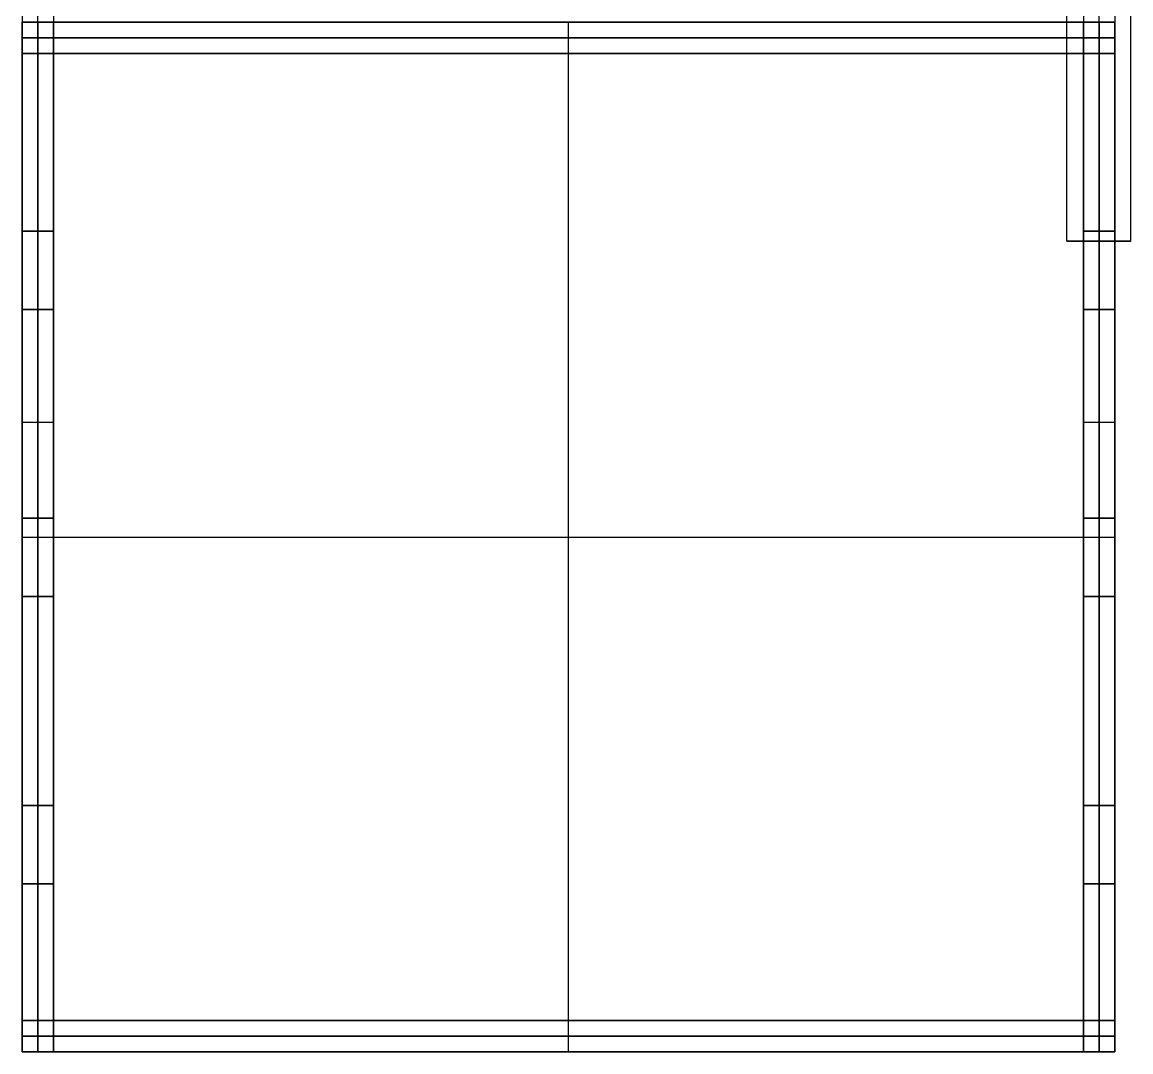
# Model space of a CAD drawing. Header units: millimetres. Extents: x 54 to 2208, y -253 to 13074.
# Drawn here: x 100.4 to 312.7, y -253.2 to -56 of the extents above; entities that cross this region are included whole.
import ezdxf

# ---------------------------------------------------------------- set-up
doc = ezdxf.new("R2010")
doc.units = ezdxf.units.MM
doc.header["$MEASUREMENT"] = 0
doc.layers.add('Default', color=178, linetype='Continuous', true_color=0x000000)

msp = doc.modelspace()

# ---------------------------------------------------------------- linework, layer by layer
at = {"layer": 'Default'}
for p, q in [((100.42, -11.97, 490.55), (100.42, -253.19, 490.55)), ((100.42, -11.97, 490.55), (100.42, -253.19, 490.55)), ((100.42, -11.97, 197.19), (100.42, -253.19, 197.19)), ((100.42, -11.97, 197.19), (100.42, -253.19, 197.19)), ((103.42, -253.19, 490.55), (103.42, -11.97, 490.55)), ((103.42, -253.19, 197.19), (103.42, -11.97, 197.19)), ((106.42, -11.97, 490.55), (106.42, -253.19, 490.55)), ((106.42, -11.97, 197.19), (106.42, -253.19, 197.19)), ((303.62, -11.97, 490.55), (303.62, -253.19, 490.55)), ((303.62, -11.97, 490.55), (303.62, -253.19, 490.55)), ((303.62, -11.97, 197.19), (303.62, -253.19, 197.19)), ((303.62, -11.97, 197.19), (303.62, -253.19, 197.19)), ((306.62, -253.19, 490.55), (306.62, -11.97, 490.55)), ((306.62, -253.19, 197.19), (306.62, -11.97, 197.19)), ((309.62, -11.97, 490.55), (309.62, -253.19, 490.55)), ((309.62, -11.97, 197.19), (309.62, -253.19, 197.19)), ((300.42, -97.96, 217.31), (300.42, -13.64, 217.31)), ((300.42, -97.96, 146.76), (300.42, -13.64, 146.76)), ((312.67, -97.96, 217.31), (312.67, -13.64, 217.31)), ((312.67, -97.96, 146.76), (312.67, -13.64, 146.76)), ((106.42, -56, 340.55), (100.42, -56, 340.55)), ((100.42, -56, 340.55), (100.42, -62, 340.55)), ((100.42, -56, 340.55), (100.42, -56, 325.55)), ((100.42, -56, 325.55), (100.42, -62, 325.55)), ((100.42, -56, 325.55), (106.42, -56, 325.55)), ((106.42, -56, 450.55), (100.42, -56, 450.55)), ((100.42, -56, 450.55), (100.42, -62, 450.55)), ((100.42, -56, 450.55), (100.42, -56, 435.55)), ((100.42, -56, 435.55), (100.42, -62, 435.55)), ((100.42, -56, 435.55), (106.42, -56, 435.55)), ((106.42, -56, 395.55), (100.42, -56, 395.55)), ((100.42, -56, 395.55), (100.42, -62, 395.55)), ((100.42, -56, 395.55), (100.42, -56, 380.55)), ((100.42, -56, 380.55), (100.42, -62, 380.55)), ((100.42, -56, 380.55), (106.42, -56, 380.55)), ((100.42, -62, 333.05), (100.42, -56, 333.05)), ((100.42, -62, 443.05), (100.42, -56, 443.05)), ((100.42, -62, 388.05), (100.42, -56, 388.05)), ((100.42, -56, 391.96), (309.62, -56, 391.96)), ((100.42, -253.19, 293.36), (100.42, -56, 293.36)), ((106.42, -56, 293.36), (100.42, -56, 293.36)), ((100.42, -253.19, 391.96), (100.42, -56, 391.96)), ((100.42, -56, 438.28), (106.42, -56, 438.28)), ((100.42, -253.19, 293.36), (100.42, -56, 293.36)), ((100.42, -253.19, 391.96), (100.42, -56, 391.96)), ((100.42, -253.19), (100.42, -56)), ((100.42, -253.19, 98.6), (100.42, -56, 98.6)), ((100.42, -253.19), (100.42, -56)), ((100.42, -253.19, 98.6), (100.42, -56, 98.6)), ((103.42, -62, 340.55), (103.42, -56, 340.55)), ((103.42, -62, 325.55), (103.42, -56, 325.55)), ((103.42, -62, 450.55), (103.42, -56, 450.55)), ((103.42, -62, 435.55), (103.42, -56, 435.55)), ((103.42, -62, 395.55), (103.42, -56, 395.55)), ((103.42, -62, 380.55), (103.42, -56, 380.55)), ((103.42, -56, 293.36), (103.42, -253.19, 293.36)), ((103.42, -56), (103.42, -253.19)), ((106.42, -56, 299.36), (106.42, -96, 299.36)), ((303.62, -56, 299.36), (106.42, -56, 299.36)), ((303.62, -56, 293.36), (106.42, -56, 293.36)), ((106.42, -56, 293.36), (106.42, -56, 299.36)), ((106.42, -56, 293.36), (106.42, -96, 293.36)), ((106.42, -56, 296.36), (303.62, -56, 296.36)), ((106.42, -96, 296.36), (106.42, -56, 296.36)), ((106.42, -62, 380.55), (106.42, -56, 380.55)), ((106.42, -56, 380.55), (106.42, -56, 340.55)), ((106.42, -56, 340.55), (106.42, -62, 340.55)), ((106.42, -56, 325.55), (106.42, -62, 325.55)), ((106.42, -56, 325.55), (106.42, -56, 293.36)), ((106.42, -56, 293.36), (106.42, -62, 293.36)), ((106.42, -56, 293.36), (303.62, -56, 293.36)), ((303.62, -56, 490.55), (106.42, -56, 490.55)), ((106.42, -56, 490.55), (106.42, -62, 490.55)), ((106.42, -56, 490.55), (106.42, -56, 450.55)), ((106.42, -56, 450.55), (106.42, -62, 450.55)), ((106.42, -56, 435.55), (106.42, -62, 435.55)), ((106.42, -56, 435.55), (106.42, -56, 395.55)), ((106.42, -56, 395.55), (106.42, -62, 395.55)), ((106.42, -62, 360.55), (106.42, -56, 360.55)), ((106.42, -62, 309.46), (106.42, -56, 309.46)), ((106.42, -62, 470.55), (106.42, -56, 470.55)), ((106.42, -62, 415.55), (106.42, -56, 415.55)), ((106.42, -253.19, 293.36), (106.42, -56, 293.36)), ((106.42, -253.19, 391.96), (106.42, -56, 391.96)), ((106.42, -253.19), (106.42, -56)), ((106.42, -253.19, 98.6), (106.42, -56, 98.6)), ((106.42, -56, 6), (106.42, -96, 6)), ((106.42, -56), (106.42, -96)), ((106.42, -96, 3), (106.42, -56, 3)), ((205.02, -253.19, 299.36), (205.02, -56, 299.36)), ((205.02, -56, 299.36), (205.02, -56, 293.36)), ((205.02, -253.19, 293.36), (205.02, -56, 293.36)), ((205.02, -62, 293.36), (205.02, -56, 293.36)), ((205.02, -62, 490.55), (205.02, -56, 490.55)), ((205.02, -56, 293.36), (205.02, -56, 490.55)), ((205.02, -253.19, 6), (205.02, -56, 6)), ((205.02, -253.19), (205.02, -56)), ((303.62, -96, 299.36), (303.62, -56, 299.36)), ((303.62, -96, 293.36), (303.62, -56, 293.36)), ((303.62, -56, 293.36), (303.62, -56, 299.36)), ((303.62, -56, 296.36), (303.62, -96, 296.36)), ((303.62, -56, 293.36), (303.62, -62, 293.36)), ((303.62, -56, 293.36), (303.62, -56, 325.55)), ((303.62, -56, 325.55), (303.62, -62, 325.55)), ((303.62, -56, 325.55), (309.62, -56, 325.55)), ((309.62, -56, 340.55), (303.62, -56, 340.55)), ((303.62, -56, 340.55), (303.62, -62, 340.55)), ((303.62, -56, 340.55), (303.62, -56, 380.55)), ((303.62, -56, 380.55), (303.62, -62, 380.55)), ((303.62, -56, 380.55), (309.62, -56, 380.55)), ((309.62, -56, 395.55), (303.62, -56, 395.55)), ((303.62, -56, 395.55), (303.62, -62, 395.55)), ((303.62, -56, 395.55), (303.62, -56, 435.55)), ((303.62, -56, 435.55), (303.62, -62, 435.55)), ((303.62, -56, 435.55), (309.62, -56, 435.55)), ((309.62, -56, 450.55), (303.62, -56, 450.55)), ((303.62, -56, 450.55), (303.62, -62, 450.55)), ((303.62, -56, 450.55), (303.62, -56, 490.55)), ((303.62, -56, 490.55), (303.62, -62, 490.55)), ((303.62, -62, 309.46), (303.62, -56, 309.46)), ((303.62, -62, 360.55), (303.62, -56, 360.55)), ((303.62, -62, 415.55), (303.62, -56, 415.55)), ((303.62, -62, 470.55), (303.62, -56, 470.55)), ((303.62, -253.19, 293.36), (303.62, -56, 293.36)), ((303.62, -253.19, 391.96), (303.62, -56, 391.96)), ((303.62, -253.19, 293.36), (303.62, -56, 293.36)), ((309.62, -56, 293.36), (303.62, -56, 293.36)), ((303.62, -253.19, 391.96), (303.62, -56, 391.96)), ((303.62, -56, 438.28), (309.62, -56, 438.28)), ((303.62, -253.19), (303.62, -56)), ((303.62, -253.19, 98.6), (303.62, -56, 98.6)), ((303.62, -253.19), (303.62, -56)), ((303.62, -253.19, 98.6), (303.62, -56, 98.6)), ((303.62, -96, 6), (303.62, -56, 6)), ((303.62, -96), (303.62, -56)), ((303.62, -56, 3), (303.62, -96, 3)), ((306.62, -62, 325.55), (306.62, -56, 325.55)), ((306.62, -62, 340.55), (306.62, -56, 340.55)), ((306.62, -62, 380.55), (306.62, -56, 380.55)), ((306.62, -62, 395.55), (306.62, -56, 395.55)), ((306.62, -62, 435.55), (306.62, -56, 435.55)), ((306.62, -62, 450.55), (306.62, -56, 450.55)), ((306.62, -56, 293.36), (306.62, -253.19, 293.36)), ((306.62, -56), (306.62, -253.19)), ((309.62, -56, 325.55), (309.62, -62, 325.55)), ((309.62, -56, 325.55), (309.62, -56, 340.55)), ((309.62, -56, 340.55), (309.62, -62, 340.55)), ((309.62, -56, 380.55), (309.62, -62, 380.55)), ((309.62, -56, 380.55), (309.62, -56, 395.55)), ((309.62, -56, 395.55), (309.62, -62, 395.55)), ((309.62, -56, 435.55), (309.62, -62, 435.55)), ((309.62, -56, 435.55), (309.62, -56, 450.55)), ((309.62, -56, 450.55), (309.62, -62, 450.55)), ((309.62, -62, 333.05), (309.62, -56, 333.05)), ((309.62, -62, 388.05), (309.62, -56, 388.05)), ((309.62, -62, 443.05), (309.62, -56, 443.05)), ((309.62, -253.19, 293.36), (309.62, -56, 293.36)), ((309.62, -253.19, 391.96), (309.62, -56, 391.96)), ((309.62, -253.19), (309.62, -56)), ((309.62, -253.19, 98.6), (309.62, -56, 98.6)), ((100.42, -59, 340.55), (106.42, -59, 340.55)), ((100.42, -59, 325.55), (100.42, -59, 340.55)), ((106.42, -59, 325.55), (100.42, -59, 325.55)), ((100.42, -59, 450.55), (106.42, -59, 450.55)), ((100.42, -59, 435.55), (100.42, -59, 450.55)), ((106.42, -59, 435.55), (100.42, -59, 435.55)), ((100.42, -59, 395.55), (106.42, -59, 395.55)), ((100.42, -59, 380.55), (100.42, -59, 395.55)), ((106.42, -59, 380.55), (100.42, -59, 380.55)), ((106.42, -59, 340.55), (106.42, -59, 380.55)), ((106.42, -59, 293.36), (106.42, -59, 325.55)), ((303.62, -59, 293.36), (106.42, -59, 293.36)), ((106.42, -59, 490.55), (303.62, -59, 490.55)), ((106.42, -59, 450.55), (106.42, -59, 490.55)), ((106.42, -59, 395.55), (106.42, -59, 435.55)), ((303.62, -59, 325.55), (303.62, -59, 293.36)), ((309.62, -59, 325.55), (303.62, -59, 325.55)), ((303.62, -59, 340.55), (309.62, -59, 340.55)), ((303.62, -59, 380.55), (303.62, -59, 340.55)), ((309.62, -59, 380.55), (303.62, -59, 380.55)), ((303.62, -59, 395.55), (309.62, -59, 395.55)), ((303.62, -59, 435.55), (303.62, -59, 395.55)), ((309.62, -59, 435.55), (303.62, -59, 435.55)), ((303.62, -59, 450.55), (309.62, -59, 450.55)), ((303.62, -59, 490.55), (303.62, -59, 450.55)), ((309.62, -59, 340.55), (309.62, -59, 325.55)), ((309.62, -59, 395.55), (309.62, -59, 380.55)), ((309.62, -59, 450.55), (309.62, -59, 435.55)), ((100.42, -62, 380.55), (106.42, -62, 380.55)), ((100.42, -62, 395.55), (100.42, -62, 380.55)), ((106.42, -62, 395.55), (100.42, -62, 395.55)), ((100.42, -62, 435.55), (106.42, -62, 435.55)), ((100.42, -62, 450.55), (100.42, -62, 435.55)), ((106.42, -62, 450.55), (100.42, -62, 450.55)), ((100.42, -62, 325.55), (106.42, -62, 325.55)), ((100.42, -62, 340.55), (100.42, -62, 325.55)), ((106.42, -62, 340.55), (100.42, -62, 340.55)), ((100.42, -62, 391.96), (309.62, -62, 391.96)), ((100.42, -62, 380.55), (106.42, -62, 380.55)), ((100.42, -62, 395.55), (100.42, -62, 380.55)), ((106.42, -62, 395.55), (100.42, -62, 395.55)), ((100.42, -62, 435.55), (106.42, -62, 435.55)), ((100.42, -62, 450.55), (100.42, -62, 435.55)), ((106.42, -62, 450.55), (100.42, -62, 450.55)), ((100.42, -62, 325.55), (106.42, -62, 325.55)), ((100.42, -62, 340.55), (100.42, -62, 325.55)), ((106.42, -62, 340.55), (100.42, -62, 340.55)), ((100.42, -62, 391.96), (309.62, -62, 391.96)), ((106.42, -62, 380.55), (106.42, -62, 340.55)), ((106.42, -62, 435.55), (106.42, -62, 395.55)), ((106.42, -62, 490.55), (106.42, -62, 450.55)), ((303.62, -62, 490.55), (106.42, -62, 490.55)), ((106.42, -62, 293.36), (303.62, -62, 293.36)), ((106.42, -62, 325.55), (106.42, -62, 293.36)), ((106.42, -62, 380.55), (106.42, -62, 340.55)), ((106.42, -62, 435.55), (106.42, -62, 395.55)), ((106.42, -62, 490.55), (106.42, -62, 450.55)), ((303.62, -62, 490.55), (106.42, -62, 490.55)), ((106.42, -62, 293.36), (303.62, -62, 293.36)), ((106.42, -62, 325.55), (106.42, -62, 293.36)), ((205.02, -62, 293.36), (205.02, -62, 490.55)), ((205.02, -62, 293.36), (205.02, -62, 490.55)), ((303.62, -62, 450.55), (303.62, -62, 490.55)), ((309.62, -62, 450.55), (303.62, -62, 450.55)), ((303.62, -62, 435.55), (309.62, -62, 435.55)), ((303.62, -62, 395.55), (303.62, -62, 435.55)), ((309.62, -62, 395.55), (303.62, -62, 395.55)), ((303.62, -62, 380.55), (309.62, -62, 380.55)), ((303.62, -62, 340.55), (303.62, -62, 380.55)), ((309.62, -62, 340.55), (303.62, -62, 340.55)), ((303.62, -62, 325.55), (309.62, -62, 325.55)), ((303.62, -62, 293.36), (303.62, -62, 325.55)), ((303.62, -62, 450.55), (303.62, -62, 490.55)), ((309.62, -62, 450.55), (303.62, -62, 450.55)), ((303.62, -62, 435.55), (309.62, -62, 435.55)), ((303.62, -62, 395.55), (303.62, -62, 435.55)), ((309.62, -62, 395.55), (303.62, -62, 395.55)), ((303.62, -62, 380.55), (309.62, -62, 380.55)), ((303.62, -62, 340.55), (303.62, -62, 380.55)), ((309.62, -62, 340.55), (303.62, -62, 340.55)), ((303.62, -62, 325.55), (309.62, -62, 325.55)), ((303.62, -62, 293.36), (303.62, -62, 325.55)), ((309.62, -62, 435.55), (309.62, -62, 450.55)), ((309.62, -62, 380.55), (309.62, -62, 395.55)), ((309.62, -62, 325.55), (309.62, -62, 340.55)), ((309.62, -62, 435.55), (309.62, -62, 450.55)), ((309.62, -62, 380.55), (309.62, -62, 395.55)), ((309.62, -62, 325.55), (309.62, -62, 340.55)), ((106.42, -76, 299.36), (106.42, -76, 293.36)), ((106.42, -76, 6), (106.42, -76)), ((303.62, -76, 299.36), (303.62, -76, 293.36)), ((303.62, -76, 6), (303.62, -76)), ((100.42, -96, 299.36), (100.42, -111, 299.36)), ((106.42, -96, 299.36), (100.42, -96, 299.36)), ((106.42, -96, 293.36), (100.42, -96, 293.36)), ((100.42, -96, 293.36), (100.42, -96, 299.36)), ((100.42, -96, 293.36), (100.42, -111, 293.36)), ((100.42, -96, 296.36), (106.42, -96, 296.36)), ((100.42, -111, 296.36), (100.42, -96, 296.36)), ((100.42, -96, 6), (100.42, -111, 6)), ((106.42, -96, 6), (100.42, -96, 6)), ((106.42, -96), (100.42, -96)), ((100.42, -96), (100.42, -96, 6)), ((100.42, -96), (100.42, -111)), ((100.42, -96, 3), (106.42, -96, 3)), ((100.42, -111, 3), (100.42, -96, 3)), ((103.42, -96, 299.36), (103.42, -96, 293.36)), ((103.42, -96, 6), (103.42, -96)), ((106.42, -96, 293.36), (106.42, -96, 299.36)), ((106.42, -96), (106.42, -96, 6)), ((309.62, -96, 299.36), (303.62, -96, 299.36)), ((309.62, -96, 293.36), (303.62, -96, 293.36)), ((303.62, -96, 293.36), (303.62, -96, 299.36)), ((303.62, -96, 296.36), (309.62, -96, 296.36)), ((309.62, -96, 6), (303.62, -96, 6)), ((309.62, -96), (303.62, -96)), ((303.62, -96), (303.62, -96, 6)), ((303.62, -96, 3), (309.62, -96, 3)), ((306.62, -96, 299.36), (306.62, -96, 293.36)), ((306.62, -96, 6), (306.62, -96)), ((309.62, -111, 299.36), (309.62, -96, 299.36)), ((309.62, -111, 293.36), (309.62, -96, 293.36)), ((309.62, -96, 293.36), (309.62, -96, 299.36)), ((309.62, -96, 296.36), (309.62, -111, 296.36)), ((309.62, -111, 6), (309.62, -96, 6)), ((309.62, -111), (309.62, -96)), ((309.62, -96), (309.62, -96, 6)), ((309.62, -96, 3), (309.62, -111, 3)), ((300.42, -97.96, 217.31), (312.67, -97.96, 217.31)), ((312.67, -97.96, 146.76), (300.42, -97.96, 146.76)), ((300.42, -97.96, 146.76), (300.42, -97.96, 217.31)), ((312.67, -97.96, 217.31), (312.67, -97.96, 146.76)), ((100.42, -103.5, 299.36), (100.42, -103.5, 293.36)), ((100.42, -103.5, 6), (100.42, -103.5)), ((309.62, -103.5, 299.36), (309.62, -103.5, 293.36)), ((309.62, -103.5, 6), (309.62, -103.5)), ((100.42, -111, 299.36), (106.42, -111, 299.36)), ((100.42, -111, 293.36), (100.42, -111, 299.36)), ((100.42, -111, 293.36), (106.42, -111, 293.36)), ((106.42, -111, 296.36), (100.42, -111, 296.36)), ((100.42, -111, 6), (106.42, -111, 6)), ((100.42, -111), (100.42, -111, 6)), ((100.42, -111), (106.42, -111)), ((106.42, -111, 3), (100.42, -111, 3)), ((103.42, -111, 299.36), (103.42, -111, 293.36)), ((103.42, -111, 6), (103.42, -111)), ((106.42, -111, 299.36), (106.42, -151, 299.36)), ((106.42, -111, 293.36), (106.42, -111, 299.36)), ((106.42, -111, 293.36), (106.42, -151, 293.36)), ((106.42, -151, 296.36), (106.42, -111, 296.36)), ((106.42, -111, 6), (106.42, -151, 6)), ((106.42, -111), (106.42, -111, 6)), ((106.42, -111), (106.42, -151)), ((106.42, -151, 3), (106.42, -111, 3)), ((303.62, -111, 299.36), (309.62, -111, 299.36)), ((303.62, -151, 299.36), (303.62, -111, 299.36)), ((303.62, -151, 293.36), (303.62, -111, 293.36)), ((303.62, -111, 293.36), (303.62, -111, 299.36)), ((303.62, -111, 293.36), (309.62, -111, 293.36)), ((303.62, -111, 296.36), (303.62, -151, 296.36)), ((309.62, -111, 296.36), (303.62, -111, 296.36)), ((303.62, -111, 6), (309.62, -111, 6)), ((303.62, -151, 6), (303.62, -111, 6)), ((303.62, -151), (303.62, -111)), ((303.62, -111), (303.62, -111, 6)), ((303.62, -111), (309.62, -111)), ((303.62, -111, 3), (303.62, -151, 3)), ((309.62, -111, 3), (303.62, -111, 3)), ((306.62, -111, 299.36), (306.62, -111, 293.36)), ((306.62, -111, 6), (306.62, -111)), ((309.62, -111, 293.36), (309.62, -111, 299.36)), ((309.62, -111), (309.62, -111, 6)), ((100.42, -128.33, 293.36), (100.42, -128.33, 490.55)), ((100.42, -128.33, 293.36), (100.42, -128.33, 490.55)), ((100.42, -128.33), (100.42, -128.33, 197.19)), ((100.42, -128.33), (100.42, -128.33, 197.19)), ((106.42, -128.33, 293.36), (106.42, -128.33, 490.55)), ((106.42, -128.33), (106.42, -128.33, 197.19)), ((303.62, -128.33, 293.36), (303.62, -128.33, 490.55)), ((303.62, -128.33, 293.36), (303.62, -128.33, 490.55)), ((303.62, -128.33), (303.62, -128.33, 197.19)), ((303.62, -128.33), (303.62, -128.33, 197.19)), ((309.62, -128.33, 293.36), (309.62, -128.33, 490.55)), ((309.62, -128.33), (309.62, -128.33, 197.19)), ((106.42, -131, 299.36), (106.42, -131, 293.36)), ((106.42, -131, 6), (106.42, -131)), ((303.62, -131, 299.36), (303.62, -131, 293.36)), ((303.62, -131, 6), (303.62, -131)), ((100.42, -132.58, 490.55), (106.42, -132.58, 490.55)), ((100.42, -132.58, 197.19), (106.42, -132.58, 197.19)), ((303.62, -132.58, 490.55), (309.62, -132.58, 490.55)), ((303.62, -132.58, 197.19), (309.62, -132.58, 197.19)), ((100.42, -151, 299.36), (100.42, -166, 299.36)), ((106.42, -151, 299.36), (100.42, -151, 299.36)), ((106.42, -151, 293.36), (100.42, -151, 293.36)), ((100.42, -151, 293.36), (100.42, -151, 299.36)), ((100.42, -151, 293.36), (100.42, -166, 293.36)), ((100.42, -151, 296.36), (106.42, -151, 296.36)), ((100.42, -166, 296.36), (100.42, -151, 296.36)), ((100.42, -151, 6), (100.42, -166, 6)), ((106.42, -151, 6), (100.42, -151, 6)), ((106.42, -151), (100.42, -151)), ((100.42, -151), (100.42, -151, 6)), ((100.42, -151), (100.42, -166)), ((100.42, -151, 3), (106.42, -151, 3)), ((100.42, -166, 3), (100.42, -151, 3)), ((103.42, -151, 299.36), (103.42, -151, 293.36)), ((103.42, -151, 6), (103.42, -151)), ((106.42, -151, 293.36), (106.42, -151, 299.36)), ((106.42, -151), (106.42, -151, 6)), ((309.62, -151, 299.36), (303.62, -151, 299.36)), ((309.62, -151, 293.36), (303.62, -151, 293.36)), ((303.62, -151, 293.36), (303.62, -151, 299.36)), ((303.62, -151, 296.36), (309.62, -151, 296.36)), ((309.62, -151, 6), (303.62, -151, 6)), ((309.62, -151), (303.62, -151)), ((303.62, -151), (303.62, -151, 6)), ((303.62, -151, 3), (309.62, -151, 3)), ((306.62, -151, 299.36), (306.62, -151, 293.36)), ((306.62, -151, 6), (306.62, -151)), ((309.62, -166, 299.36), (309.62, -151, 299.36)), ((309.62, -166, 293.36), (309.62, -151, 293.36)), ((309.62, -151, 293.36), (309.62, -151, 299.36)), ((309.62, -151, 296.36), (309.62, -166, 296.36)), ((309.62, -166, 6), (309.62, -151, 6)), ((309.62, -166), (309.62, -151)), ((309.62, -151), (309.62, -151, 6)), ((309.62, -151, 3), (309.62, -166, 3)), ((100.42, -154.6, 299.36), (309.62, -154.6, 299.36)), ((100.42, -154.6, 293.36), (309.62, -154.6, 293.36)), ((100.42, -154.6, 293.36), (106.42, -154.6, 293.36)), ((100.42, -154.6), (106.42, -154.6)), ((100.42, -154.6, 6), (309.62, -154.6, 6)), ((100.42, -154.6), (309.62, -154.6)), ((303.62, -154.6, 293.36), (309.62, -154.6, 293.36)), ((303.62, -154.6), (309.62, -154.6)), ((100.42, -158.5, 299.36), (100.42, -158.5, 293.36)), ((100.42, -158.5, 6), (100.42, -158.5)), ((309.62, -158.5, 299.36), (309.62, -158.5, 293.36)), ((309.62, -158.5, 6), (309.62, -158.5)), ((100.42, -166, 299.36), (106.42, -166, 299.36)), ((100.42, -166, 293.36), (100.42, -166, 299.36)), ((100.42, -166, 293.36), (106.42, -166, 293.36)), ((106.42, -166, 296.36), (100.42, -166, 296.36)), ((100.42, -166, 6), (106.42, -166, 6)), ((100.42, -166), (100.42, -166, 6)), ((100.42, -166), (106.42, -166)), ((106.42, -166, 3), (100.42, -166, 3)), ((103.42, -166, 299.36), (103.42, -166, 293.36)), ((103.42, -166, 6), (103.42, -166)), ((106.42, -166, 299.36), (106.42, -206, 299.36)), ((106.42, -166, 299.36), (106.42, -166, 293.36)), ((106.42, -166, 293.36), (106.42, -206, 293.36)), ((106.42, -206, 296.36), (106.42, -166, 296.36)), ((106.42, -166, 6), (106.42, -206, 6)), ((106.42, -166, 6), (106.42, -166)), ((106.42, -166), (106.42, -206)), ((106.42, -206, 3), (106.42, -166, 3)), ((303.62, -166, 299.36), (309.62, -166, 299.36)), ((303.62, -206, 299.36), (303.62, -166, 299.36)), ((303.62, -206, 293.36), (303.62, -166, 293.36)), ((303.62, -166, 293.36), (303.62, -166, 299.36)), ((303.62, -166, 293.36), (309.62, -166, 293.36)), ((303.62, -166, 296.36), (303.62, -206, 296.36)), ((309.62, -166, 296.36), (303.62, -166, 296.36)), ((303.62, -166, 6), (309.62, -166, 6)), ((303.62, -206, 6), (303.62, -166, 6)), ((303.62, -206), (303.62, -166)), ((303.62, -166), (303.62, -166, 6)), ((303.62, -166), (309.62, -166)), ((303.62, -166, 3), (303.62, -206, 3)), ((309.62, -166, 3), (303.62, -166, 3)), ((306.62, -166, 299.36), (306.62, -166, 293.36)), ((306.62, -166, 6), (306.62, -166)), ((309.62, -166, 293.36), (309.62, -166, 299.36)), ((309.62, -166), (309.62, -166, 6)), ((106.42, -186, 299.36), (106.42, -186, 293.36)), ((106.42, -186, 6), (106.42, -186)), ((303.62, -186, 299.36), (303.62, -186, 293.36)), ((303.62, -186, 6), (303.62, -186)), ((100.42, -206, 299.36), (100.42, -221, 299.36)), ((106.42, -206, 299.36), (100.42, -206, 299.36)), ((106.42, -206, 293.36), (100.42, -206, 293.36)), ((100.42, -206, 293.36), (100.42, -206, 299.36)), ((100.42, -206, 293.36), (100.42, -221, 293.36)), ((100.42, -206, 296.36), (106.42, -206, 296.36)), ((100.42, -221, 296.36), (100.42, -206, 296.36)), ((100.42, -206, 6), (100.42, -221, 6)), ((106.42, -206, 6), (100.42, -206, 6)), ((106.42, -206), (100.42, -206)), ((100.42, -206), (100.42, -206, 6)), ((100.42, -206), (100.42, -221)), ((100.42, -206, 3), (106.42, -206, 3)), ((100.42, -221, 3), (100.42, -206, 3)), ((103.42, -206, 299.36), (103.42, -206, 293.36)), ((103.42, -206, 6), (103.42, -206)), ((106.42, -206, 293.36), (106.42, -206, 299.36)), ((106.42, -206), (106.42, -206, 6)), ((309.62, -206, 299.36), (303.62, -206, 299.36)), ((309.62, -206, 293.36), (303.62, -206, 293.36)), ((303.62, -206, 293.36), (303.62, -206, 299.36)), ((303.62, -206, 296.36), (309.62, -206, 296.36)), ((309.62, -206, 6), (303.62, -206, 6)), ((309.62, -206), (303.62, -206)), ((303.62, -206), (303.62, -206, 6)), ((303.62, -206, 3), (309.62, -206, 3)), ((306.62, -206, 299.36), (306.62, -206, 293.36)), ((306.62, -206, 6), (306.62, -206)), ((309.62, -221, 299.36), (309.62, -206, 299.36)), ((309.62, -221, 293.36), (309.62, -206, 293.36)), ((309.62, -206, 293.36), (309.62, -206, 299.36)), ((309.62, -206, 296.36), (309.62, -221, 296.36)), ((309.62, -221, 6), (309.62, -206, 6)), ((309.62, -221), (309.62, -206)), ((309.62, -206), (309.62, -206, 6)), ((309.62, -206, 3), (309.62, -221, 3)), ((100.42, -213.5, 299.36), (100.42, -213.5, 293.36)), ((100.42, -213.5, 6), (100.42, -213.5)), ((309.62, -213.5, 299.36), (309.62, -213.5, 293.36)), ((309.62, -213.5, 6), (309.62, -213.5)), ((100.42, -221, 299.36), (106.42, -221, 299.36)), ((100.42, -221, 293.36), (100.42, -221, 299.36)), ((100.42, -221, 293.36), (106.42, -221, 293.36)), ((106.42, -221, 296.36), (100.42, -221, 296.36)), ((100.42, -221, 6), (106.42, -221, 6)), ((100.42, -221), (100.42, -221, 6)), ((100.42, -221), (106.42, -221)), ((106.42, -221, 3), (100.42, -221, 3)), ((103.42, -221, 299.36), (103.42, -221, 293.36)), ((103.42, -221, 6), (103.42, -221)), ((106.42, -221, 299.36), (106.42, -253.19, 299.36)), ((106.42, -221, 293.36), (106.42, -221, 299.36)), ((106.42, -221, 293.36), (106.42, -253.19, 293.36)), ((106.42, -253.19, 296.36), (106.42, -221, 296.36)), ((106.42, -221, 6), (106.42, -253.19, 6)), ((106.42, -221), (106.42, -221, 6)), ((106.42, -221), (106.42, -253.19)), ((106.42, -253.19, 3), (106.42, -221, 3)), ((303.62, -221, 299.36), (309.62, -221, 299.36)), ((303.62, -253.19, 299.36), (303.62, -221, 299.36)), ((303.62, -253.19, 293.36), (303.62, -221, 293.36)), ((303.62, -221, 293.36), (303.62, -221, 299.36)), ((303.62, -221, 293.36), (309.62, -221, 293.36)), ((303.62, -221, 296.36), (303.62, -253.19, 296.36)), ((309.62, -221, 296.36), (303.62, -221, 296.36)), ((303.62, -221, 6), (309.62, -221, 6)), ((303.62, -253.19, 6), (303.62, -221, 6)), ((303.62, -253.19), (303.62, -221)), ((303.62, -221), (303.62, -221, 6)), ((303.62, -221), (309.62, -221)), ((303.62, -221, 3), (303.62, -253.19, 3)), ((309.62, -221, 3), (303.62, -221, 3)), ((306.62, -221, 299.36), (306.62, -221, 293.36)), ((306.62, -221, 6), (306.62, -221)), ((309.62, -221, 293.36), (309.62, -221, 299.36)), ((309.62, -221), (309.62, -221, 6)), ((106.42, -237.1, 299.36), (106.42, -237.1, 293.36)), ((106.42, -237.1, 6), (106.42, -237.1)), ((303.62, -237.1, 299.36), (303.62, -237.1, 293.36)), ((303.62, -237.1, 6), (303.62, -237.1)), ((106.42, -247.19, 340.55), (100.42, -247.19, 340.55)), ((100.42, -247.19, 340.55), (100.42, -253.19, 340.55)), ((100.42, -247.19, 340.55), (100.42, -247.19, 325.55)), ((100.42, -247.19, 325.55), (100.42, -253.19, 325.55)), ((100.42, -247.19, 325.55), (106.42, -247.19, 325.55)), ((106.42, -247.19, 450.55), (100.42, -247.19, 450.55)), ((100.42, -247.19, 450.55), (100.42, -253.19, 450.55)), ((100.42, -247.19, 450.55), (100.42, -247.19, 435.55)), ((100.42, -247.19, 435.55), (100.42, -253.19, 435.55)), ((100.42, -247.19, 435.55), (106.42, -247.19, 435.55)), ((106.42, -247.19, 395.55), (100.42, -247.19, 395.55)), ((100.42, -247.19, 395.55), (100.42, -253.19, 395.55)), ((100.42, -247.19, 395.55), (100.42, -247.19, 380.55)), ((100.42, -247.19, 380.55), (100.42, -253.19, 380.55)), ((100.42, -247.19, 380.55), (106.42, -247.19, 380.55)), ((100.42, -253.19, 333.05), (100.42, -247.19, 333.05)), ((100.42, -253.19, 443.05), (100.42, -247.19, 443.05)), ((100.42, -253.19, 388.05), (100.42, -247.19, 388.05)), ((100.42, -247.19, 391.96), (309.62, -247.19, 391.96)), ((106.42, -247.19, 47.19), (100.42, -247.19, 47.19)), ((100.42, -247.19, 47.19), (100.42, -253.19, 47.19)), ((100.42, -247.19, 47.19), (100.42, -247.19, 32.19)), ((100.42, -247.19, 32.19), (100.42, -253.19, 32.19)), ((100.42, -247.19, 32.19), (106.42, -247.19, 32.19)), ((106.42, -247.19, 157.19), (100.42, -247.19, 157.19)), ((100.42, -247.19, 157.19), (100.42, -253.19, 157.19)), ((100.42, -247.19, 157.19), (100.42, -247.19, 142.19)), ((100.42, -247.19, 142.19), (100.42, -253.19, 142.19)), ((100.42, -247.19, 142.19), (106.42, -247.19, 142.19)), ((106.42, -247.19, 102.19), (100.42, -247.19, 102.19)), ((100.42, -247.19, 102.19), (100.42, -253.19, 102.19)), ((100.42, -247.19, 102.19), (100.42, -247.19, 87.19)), ((100.42, -247.19, 87.19), (100.42, -253.19, 87.19)), ((100.42, -247.19, 87.19), (106.42, -247.19, 87.19)), ((100.42, -253.19, 39.69), (100.42, -247.19, 39.69)), ((100.42, -253.19, 149.69), (100.42, -247.19, 149.69)), ((100.42, -253.19, 94.69), (100.42, -247.19, 94.69)), ((100.42, -247.19, 98.6), (309.62, -247.19, 98.6)), ((103.42, -253.19, 340.55), (103.42, -247.19, 340.55)), ((103.42, -253.19, 325.55), (103.42, -247.19, 325.55)), ((103.42, -253.19, 450.55), (103.42, -247.19, 450.55)), ((103.42, -253.19, 435.55), (103.42, -247.19, 435.55)), ((103.42, -253.19, 395.55), (103.42, -247.19, 395.55)), ((103.42, -253.19, 380.55), (103.42, -247.19, 380.55)), ((103.42, -253.19, 47.19), (103.42, -247.19, 47.19)), ((103.42, -253.19, 32.19), (103.42, -247.19, 32.19)), ((103.42, -253.19, 157.19), (103.42, -247.19, 157.19)), ((103.42, -253.19, 142.19), (103.42, -247.19, 142.19)), ((103.42, -253.19, 102.19), (103.42, -247.19, 102.19)), ((103.42, -253.19, 87.19), (103.42, -247.19, 87.19)), ((106.42, -253.19, 380.55), (106.42, -247.19, 380.55)), ((106.42, -247.19, 380.55), (106.42, -247.19, 340.55)), ((106.42, -247.19, 340.55), (106.42, -253.19, 340.55)), ((106.42, -247.19, 325.55), (106.42, -253.19, 325.55)), ((106.42, -247.19, 325.55), (106.42, -247.19, 293.36)), ((106.42, -247.19, 293.36), (106.42, -253.19, 293.36)), ((106.42, -247.19, 293.36), (303.62, -247.19, 293.36)), ((303.62, -247.19, 490.55), (106.42, -247.19, 490.55)), ((106.42, -247.19, 490.55), (106.42, -253.19, 490.55)), ((106.42, -247.19, 490.55), (106.42, -247.19, 450.55)), ((106.42, -247.19, 450.55), (106.42, -253.19, 450.55)), ((106.42, -247.19, 435.55), (106.42, -253.19, 435.55)), ((106.42, -247.19, 435.55), (106.42, -247.19, 395.55)), ((106.42, -247.19, 395.55), (106.42, -253.19, 395.55)), ((106.42, -253.19, 360.55), (106.42, -247.19, 360.55)), ((106.42, -253.19, 309.46), (106.42, -247.19, 309.46)), ((106.42, -253.19, 470.55), (106.42, -247.19, 470.55)), ((106.42, -253.19, 415.55), (106.42, -247.19, 415.55)), ((106.42, -253.19, 87.19), (106.42, -247.19, 87.19)), ((106.42, -247.19, 87.19), (106.42, -247.19, 47.19)), ((106.42, -247.19, 47.19), (106.42, -253.19, 47.19)), ((106.42, -247.19, 32.19), (106.42, -253.19, 32.19)), ((106.42, -247.19, 32.19), (106.42, -247.19)), ((106.42, -247.19), (106.42, -253.19)), ((106.42, -247.19), (303.62, -247.19)), ((303.62, -247.19, 197.19), (106.42, -247.19, 197.19)), ((106.42, -247.19, 197.19), (106.42, -253.19, 197.19)), ((106.42, -247.19, 197.19), (106.42, -247.19, 157.19)), ((106.42, -247.19, 157.19), (106.42, -253.19, 157.19)), ((106.42, -247.19, 142.19), (106.42, -253.19, 142.19)), ((106.42, -247.19, 142.19), (106.42, -247.19, 102.19)), ((106.42, -247.19, 102.19), (106.42, -253.19, 102.19)), ((106.42, -253.19, 67.19), (106.42, -247.19, 67.19)), ((106.42, -253.19, 16.1), (106.42, -247.19, 16.1)), ((106.42, -253.19, 177.19), (106.42, -247.19, 177.19)), ((106.42, -253.19, 122.19), (106.42, -247.19, 122.19)), ((205.02, -253.19, 293.36), (205.02, -247.19, 293.36)), ((205.02, -253.19, 490.55), (205.02, -247.19, 490.55)), ((205.02, -247.19, 293.36), (205.02, -247.19, 490.55)), ((205.02, -253.19), (205.02, -247.19)), ((205.02, -253.19, 197.19), (205.02, -247.19, 197.19)), ((205.02, -247.19), (205.02, -247.19, 197.19)), ((303.62, -247.19, 293.36), (303.62, -253.19, 293.36)), ((303.62, -247.19, 293.36), (303.62, -247.19, 325.55)), ((303.62, -247.19, 325.55), (303.62, -253.19, 325.55)), ((303.62, -247.19, 325.55), (309.62, -247.19, 325.55)), ((309.62, -247.19, 340.55), (303.62, -247.19, 340.55)), ((303.62, -247.19, 340.55), (303.62, -253.19, 340.55)), ((303.62, -247.19, 340.55), (303.62, -247.19, 380.55)), ((303.62, -247.19, 380.55), (303.62, -253.19, 380.55)), ((303.62, -247.19, 380.55), (309.62, -247.19, 380.55)), ((309.62, -247.19, 395.55), (303.62, -247.19, 395.55)), ((303.62, -247.19, 395.55), (303.62, -253.19, 395.55)), ((303.62, -247.19, 395.55), (303.62, -247.19, 435.55)), ((303.62, -247.19, 435.55), (303.62, -253.19, 435.55)), ((303.62, -247.19, 435.55), (309.62, -247.19, 435.55)), ((309.62, -247.19, 450.55), (303.62, -247.19, 450.55)), ((303.62, -247.19, 450.55), (303.62, -253.19, 450.55)), ((303.62, -247.19, 450.55), (303.62, -247.19, 490.55)), ((303.62, -247.19, 490.55), (303.62, -253.19, 490.55)), ((303.62, -253.19, 309.46), (303.62, -247.19, 309.46)), ((303.62, -253.19, 360.55), (303.62, -247.19, 360.55)), ((303.62, -253.19, 415.55), (303.62, -247.19, 415.55)), ((303.62, -253.19, 470.55), (303.62, -247.19, 470.55)), ((303.62, -247.19), (303.62, -253.19)), ((303.62, -247.19), (303.62, -247.19, 32.19)), ((303.62, -247.19, 32.19), (303.62, -253.19, 32.19)), ((303.62, -247.19, 32.19), (309.62, -247.19, 32.19)), ((309.62, -247.19, 47.19), (303.62, -247.19, 47.19)), ((303.62, -247.19, 47.19), (303.62, -253.19, 47.19)), ((303.62, -247.19, 47.19), (303.62, -247.19, 87.19)), ((303.62, -247.19, 87.19), (303.62, -253.19, 87.19)), ((303.62, -247.19, 87.19), (309.62, -247.19, 87.19)), ((309.62, -247.19, 102.19), (303.62, -247.19, 102.19)), ((303.62, -247.19, 102.19), (303.62, -253.19, 102.19)), ((303.62, -247.19, 102.19), (303.62, -247.19, 142.19)), ((303.62, -247.19, 142.19), (303.62, -253.19, 142.19)), ((303.62, -247.19, 142.19), (309.62, -247.19, 142.19)), ((309.62, -247.19, 157.19), (303.62, -247.19, 157.19)), ((303.62, -247.19, 157.19), (303.62, -253.19, 157.19)), ((303.62, -247.19, 157.19), (303.62, -247.19, 197.19)), ((303.62, -247.19, 197.19), (303.62, -253.19, 197.19)), ((303.62, -253.19, 16.1), (303.62, -247.19, 16.1)), ((303.62, -253.19, 67.19), (303.62, -247.19, 67.19)), ((303.62, -253.19, 122.19), (303.62, -247.19, 122.19)), ((303.62, -253.19, 177.19), (303.62, -247.19, 177.19)), ((306.62, -253.19, 325.55), (306.62, -247.19, 325.55)), ((306.62, -253.19, 340.55), (306.62, -247.19, 340.55)), ((306.62, -253.19, 380.55), (306.62, -247.19, 380.55)), ((306.62, -253.19, 395.55), (306.62, -247.19, 395.55)), ((306.62, -253.19, 435.55), (306.62, -247.19, 435.55)), ((306.62, -253.19, 450.55), (306.62, -247.19, 450.55)), ((306.62, -253.19, 32.19), (306.62, -247.19, 32.19)), ((306.62, -253.19, 47.19), (306.62, -247.19, 47.19)), ((306.62, -253.19, 87.19), (306.62, -247.19, 87.19)), ((306.62, -253.19, 102.19), (306.62, -247.19, 102.19)), ((306.62, -253.19, 142.19), (306.62, -247.19, 142.19)), ((306.62, -253.19, 157.19), (306.62, -247.19, 157.19)), ((309.62, -247.19, 325.55), (309.62, -253.19, 325.55)), ((309.62, -247.19, 325.55), (309.62, -247.19, 340.55)), ((309.62, -247.19, 340.55), (309.62, -253.19, 340.55)), ((309.62, -247.19, 380.55), (309.62, -253.19, 380.55)), ((309.62, -247.19, 380.55), (309.62, -247.19, 395.55)), ((309.62, -247.19, 395.55), (309.62, -253.19, 395.55)), ((309.62, -247.19, 435.55), (309.62, -253.19, 435.55)), ((309.62, -247.19, 435.55), (309.62, -247.19, 450.55)), ((309.62, -247.19, 450.55), (309.62, -253.19, 450.55)), ((309.62, -253.19, 333.05), (309.62, -247.19, 333.05)), ((309.62, -253.19, 388.05), (309.62, -247.19, 388.05)), ((309.62, -253.19, 443.05), (309.62, -247.19, 443.05)), ((309.62, -247.19, 32.19), (309.62, -253.19, 32.19)), ((309.62, -247.19, 32.19), (309.62, -247.19, 47.19)), ((309.62, -247.19, 47.19), (309.62, -253.19, 47.19)), ((309.62, -247.19, 87.19), (309.62, -253.19, 87.19)), ((309.62, -247.19, 87.19), (309.62, -247.19, 102.19)), ((309.62, -247.19, 102.19), (309.62, -253.19, 102.19)), ((309.62, -247.19, 142.19), (309.62, -253.19, 142.19)), ((309.62, -247.19, 142.19), (309.62, -247.19, 157.19)), ((309.62, -247.19, 157.19), (309.62, -253.19, 157.19)), ((309.62, -253.19, 39.69), (309.62, -247.19, 39.69)), ((309.62, -253.19, 94.69), (309.62, -247.19, 94.69)), ((309.62, -253.19, 149.69), (309.62, -247.19, 149.69)), ((100.42, -250.19, 340.55), (106.42, -250.19, 340.55)), ((100.42, -250.19, 325.55), (100.42, -250.19, 340.55)), ((106.42, -250.19, 325.55), (100.42, -250.19, 325.55)), ((100.42, -250.19, 450.55), (106.42, -250.19, 450.55)), ((100.42, -250.19, 435.55), (100.42, -250.19, 450.55)), ((106.42, -250.19, 435.55), (100.42, -250.19, 435.55)), ((100.42, -250.19, 395.55), (106.42, -250.19, 395.55)), ((100.42, -250.19, 380.55), (100.42, -250.19, 395.55)), ((106.42, -250.19, 380.55), (100.42, -250.19, 380.55)), ((100.42, -250.19, 47.19), (106.42, -250.19, 47.19)), ((100.42, -250.19, 32.19), (100.42, -250.19, 47.19)), ((106.42, -250.19, 32.19), (100.42, -250.19, 32.19)), ((100.42, -250.19, 157.19), (106.42, -250.19, 157.19)), ((100.42, -250.19, 142.19), (100.42, -250.19, 157.19)), ((106.42, -250.19, 142.19), (100.42, -250.19, 142.19)), ((100.42, -250.19, 102.19), (106.42, -250.19, 102.19)), ((100.42, -250.19, 87.19), (100.42, -250.19, 102.19)), ((106.42, -250.19, 87.19), (100.42, -250.19, 87.19)), ((106.42, -250.19, 340.55), (106.42, -250.19, 380.55)), ((106.42, -250.19, 293.36), (106.42, -250.19, 325.55)), ((303.62, -250.19, 293.36), (106.42, -250.19, 293.36)), ((106.42, -250.19, 490.55), (303.62, -250.19, 490.55)), ((106.42, -250.19, 450.55), (106.42, -250.19, 490.55)), ((106.42, -250.19, 395.55), (106.42, -250.19, 435.55)), ((106.42, -250.19, 47.19), (106.42, -250.19, 87.19)), ((106.42, -250.19), (106.42, -250.19, 32.19)), ((303.62, -250.19), (106.42, -250.19)), ((106.42, -250.19, 197.19), (303.62, -250.19, 197.19)), ((106.42, -250.19, 157.19), (106.42, -250.19, 197.19)), ((106.42, -250.19, 102.19), (106.42, -250.19, 142.19)), ((303.62, -250.19, 325.55), (303.62, -250.19, 293.36)), ((309.62, -250.19, 325.55), (303.62, -250.19, 325.55)), ((303.62, -250.19, 340.55), (309.62, -250.19, 340.55)), ((303.62, -250.19, 380.55), (303.62, -250.19, 340.55)), ((309.62, -250.19, 380.55), (303.62, -250.19, 380.55)), ((303.62, -250.19, 395.55), (309.62, -250.19, 395.55)), ((303.62, -250.19, 435.55), (303.62, -250.19, 395.55)), ((309.62, -250.19, 435.55), (303.62, -250.19, 435.55)), ((303.62, -250.19, 450.55), (309.62, -250.19, 450.55)), ((303.62, -250.19, 490.55), (303.62, -250.19, 450.55)), ((303.62, -250.19, 32.19), (303.62, -250.19)), ((309.62, -250.19, 32.19), (303.62, -250.19, 32.19)), ((303.62, -250.19, 47.19), (309.62, -250.19, 47.19)), ((303.62, -250.19, 87.19), (303.62, -250.19, 47.19)), ((309.62, -250.19, 87.19), (303.62, -250.19, 87.19)), ((303.62, -250.19, 102.19), (309.62, -250.19, 102.19)), ((303.62, -250.19, 142.19), (303.62, -250.19, 102.19)), ((309.62, -250.19, 142.19), (303.62, -250.19, 142.19)), ((303.62, -250.19, 157.19), (309.62, -250.19, 157.19)), ((303.62, -250.19, 197.19), (303.62, -250.19, 157.19)), ((309.62, -250.19, 340.55), (309.62, -250.19, 325.55)), ((309.62, -250.19, 395.55), (309.62, -250.19, 380.55)), ((309.62, -250.19, 450.55), (309.62, -250.19, 435.55)), ((309.62, -250.19, 47.19), (309.62, -250.19, 32.19)), ((309.62, -250.19, 102.19), (309.62, -250.19, 87.19)), ((309.62, -250.19, 157.19), (309.62, -250.19, 142.19)), ((100.42, -253.19, 380.55), (106.42, -253.19, 380.55)), ((100.42, -253.19, 395.55), (100.42, -253.19, 380.55)), ((106.42, -253.19, 395.55), (100.42, -253.19, 395.55)), ((100.42, -253.19, 435.55), (106.42, -253.19, 435.55)), ((100.42, -253.19, 450.55), (100.42, -253.19, 435.55)), ((106.42, -253.19, 450.55), (100.42, -253.19, 450.55)), ((100.42, -253.19, 325.55), (106.42, -253.19, 325.55)), ((100.42, -253.19, 340.55), (100.42, -253.19, 325.55)), ((106.42, -253.19, 340.55), (100.42, -253.19, 340.55)), ((100.42, -253.19, 391.96), (309.62, -253.19, 391.96)), ((100.42, -253.19, 380.55), (106.42, -253.19, 380.55)), ((100.42, -253.19, 395.55), (100.42, -253.19, 380.55)), ((106.42, -253.19, 395.55), (100.42, -253.19, 395.55)), ((100.42, -253.19, 435.55), (106.42, -253.19, 435.55)), ((100.42, -253.19, 450.55), (100.42, -253.19, 435.55)), ((106.42, -253.19, 450.55), (100.42, -253.19, 450.55)), ((100.42, -253.19, 325.55), (106.42, -253.19, 325.55)), ((100.42, -253.19, 340.55), (100.42, -253.19, 325.55)), ((106.42, -253.19, 340.55), (100.42, -253.19, 340.55)), ((100.42, -253.19, 391.96), (309.62, -253.19, 391.96)), ((100.42, -253.19, 490.55), (100.42, -253.19, 293.36)), ((106.42, -253.19, 490.55), (100.42, -253.19, 490.55)), ((106.42, -253.19, 293.36), (100.42, -253.19, 293.36)), ((100.42, -253.19, 391.96), (106.42, -253.19, 391.96)), ((100.42, -253.19, 490.55), (100.42, -253.19, 293.36)), ((100.42, -253.19, 197.19), (100.42, -253.19)), ((100.42, -253.19, 197.19), (100.42, -253.19)), ((106.42, -253.19, 197.19), (100.42, -253.19, 197.19)), ((106.42, -253.19), (100.42, -253.19)), ((100.42, -253.19, 98.6), (106.42, -253.19, 98.6)), ((100.42, -253.19, 87.19), (106.42, -253.19, 87.19)), ((100.42, -253.19, 102.19), (100.42, -253.19, 87.19)), ((106.42, -253.19, 102.19), (100.42, -253.19, 102.19)), ((100.42, -253.19, 142.19), (106.42, -253.19, 142.19)), ((100.42, -253.19, 157.19), (100.42, -253.19, 142.19)), ((106.42, -253.19, 157.19), (100.42, -253.19, 157.19)), ((100.42, -253.19, 32.19), (106.42, -253.19, 32.19)), ((100.42, -253.19, 47.19), (100.42, -253.19, 32.19)), ((106.42, -253.19, 47.19), (100.42, -253.19, 47.19)), ((100.42, -253.19, 98.6), (309.62, -253.19, 98.6)), ((100.42, -253.19, 87.19), (106.42, -253.19, 87.19)), ((100.42, -253.19, 102.19), (100.42, -253.19, 87.19)), ((106.42, -253.19, 102.19), (100.42, -253.19, 102.19)), ((100.42, -253.19, 142.19), (106.42, -253.19, 142.19)), ((100.42, -253.19, 157.19), (100.42, -253.19, 142.19)), ((106.42, -253.19, 157.19), (100.42, -253.19, 157.19)), ((100.42, -253.19, 32.19), (106.42, -253.19, 32.19)), ((100.42, -253.19, 47.19), (100.42, -253.19, 32.19)), ((106.42, -253.19, 47.19), (100.42, -253.19, 47.19)), ((100.42, -253.19, 98.6), (309.62, -253.19, 98.6)), ((103.42, -253.19, 293.36), (103.42, -253.19, 490.55)), ((103.42, -253.19), (103.42, -253.19, 197.19)), ((106.42, -253.19, 299.36), (303.62, -253.19, 299.36)), ((106.42, -253.19, 293.36), (106.42, -253.19, 299.36)), ((106.42, -253.19, 293.36), (303.62, -253.19, 293.36)), ((303.62, -253.19, 296.36), (106.42, -253.19, 296.36)), ((106.42, -253.19, 380.55), (106.42, -253.19, 340.55)), ((106.42, -253.19, 435.55), (106.42, -253.19, 395.55)), ((106.42, -253.19, 490.55), (106.42, -253.19, 450.55)), ((303.62, -253.19, 490.55), (106.42, -253.19, 490.55)), ((106.42, -253.19, 293.36), (303.62, -253.19, 293.36)), ((106.42, -253.19, 325.55), (106.42, -253.19, 293.36)), ((106.42, -253.19, 380.55), (106.42, -253.19, 340.55)), ((106.42, -253.19, 435.55), (106.42, -253.19, 395.55)), ((106.42, -253.19, 490.55), (106.42, -253.19, 450.55)), ((303.62, -253.19, 490.55), (106.42, -253.19, 490.55)), ((106.42, -253.19, 293.36), (303.62, -253.19, 293.36)), ((106.42, -253.19, 325.55), (106.42, -253.19, 293.36)), ((106.42, -253.19, 490.55), (106.42, -253.19, 293.36)), ((106.42, -253.19, 197.19), (106.42, -253.19)), ((106.42, -253.19, 87.19), (106.42, -253.19, 47.19)), ((106.42, -253.19, 142.19), (106.42, -253.19, 102.19)), ((106.42, -253.19, 197.19), (106.42, -253.19, 157.19)), ((303.62, -253.19, 197.19), (106.42, -253.19, 197.19)), ((106.42, -253.19), (303.62, -253.19)), ((106.42, -253.19, 32.19), (106.42, -253.19)), ((106.42, -253.19, 87.19), (106.42, -253.19, 47.19)), ((106.42, -253.19, 142.19), (106.42, -253.19, 102.19)), ((106.42, -253.19, 197.19), (106.42, -253.19, 157.19)), ((303.62, -253.19, 197.19), (106.42, -253.19, 197.19)), ((106.42, -253.19), (303.62, -253.19)), ((106.42, -253.19, 32.19), (106.42, -253.19)), ((106.42, -253.19, 6), (303.62, -253.19, 6)), ((106.42, -253.19), (106.42, -253.19, 6)), ((106.42, -253.19), (303.62, -253.19)), ((303.62, -253.19, 3), (106.42, -253.19, 3)), ((205.02, -253.19, 299.36), (205.02, -253.19, 293.36)), ((205.02, -253.19, 293.36), (205.02, -253.19, 490.55)), ((205.02, -253.19, 293.36), (205.02, -253.19, 490.55)), ((205.02, -253.19), (205.02, -253.19, 197.19)), ((205.02, -253.19), (205.02, -253.19, 197.19)), ((205.02, -253.19, 6), (205.02, -253.19)), ((303.62, -253.19, 293.36), (303.62, -253.19, 299.36)), ((303.62, -253.19, 490.55), (303.62, -253.19, 293.36)), ((303.62, -253.19, 490.55), (303.62, -253.19, 293.36)), ((309.62, -253.19, 490.55), (303.62, -253.19, 490.55)), ((309.62, -253.19, 293.36), (303.62, -253.19, 293.36)), ((303.62, -253.19, 391.96), (309.62, -253.19, 391.96)), ((303.62, -253.19, 450.55), (303.62, -253.19, 490.55)), ((309.62, -253.19, 450.55), (303.62, -253.19, 450.55)), ((303.62, -253.19, 435.55), (309.62, -253.19, 435.55)), ((303.62, -253.19, 395.55), (303.62, -253.19, 435.55)), ((309.62, -253.19, 395.55), (303.62, -253.19, 395.55)), ((303.62, -253.19, 380.55), (309.62, -253.19, 380.55)), ((303.62, -253.19, 340.55), (303.62, -253.19, 380.55)), ((309.62, -253.19, 340.55), (303.62, -253.19, 340.55)), ((303.62, -253.19, 325.55), (309.62, -253.19, 325.55)), ((303.62, -253.19, 293.36), (303.62, -253.19, 325.55)), ((303.62, -253.19, 450.55), (303.62, -253.19, 490.55)), ((309.62, -253.19, 450.55), (303.62, -253.19, 450.55)), ((303.62, -253.19, 435.55), (309.62, -253.19, 435.55)), ((303.62, -253.19, 395.55), (303.62, -253.19, 435.55)), ((309.62, -253.19, 395.55), (303.62, -253.19, 395.55)), ((303.62, -253.19, 380.55), (309.62, -253.19, 380.55)), ((303.62, -253.19, 340.55), (303.62, -253.19, 380.55)), ((309.62, -253.19, 340.55), (303.62, -253.19, 340.55)), ((303.62, -253.19, 325.55), (309.62, -253.19, 325.55)), ((303.62, -253.19, 293.36), (303.62, -253.19, 325.55)), ((303.62, -253.19, 157.19), (303.62, -253.19, 197.19)), ((309.62, -253.19, 157.19), (303.62, -253.19, 157.19)), ((303.62, -253.19, 142.19), (309.62, -253.19, 142.19)), ((303.62, -253.19, 102.19), (303.62, -253.19, 142.19)), ((309.62, -253.19, 102.19), (303.62, -253.19, 102.19)), ((303.62, -253.19, 87.19), (309.62, -253.19, 87.19)), ((303.62, -253.19, 47.19), (303.62, -253.19, 87.19)), ((309.62, -253.19, 47.19), (303.62, -253.19, 47.19)), ((303.62, -253.19, 32.19), (309.62, -253.19, 32.19)), ((303.62, -253.19), (303.62, -253.19, 32.19)), ((303.62, -253.19, 157.19), (303.62, -253.19, 197.19)), ((309.62, -253.19, 157.19), (303.62, -253.19, 157.19)), ((303.62, -253.19, 142.19), (309.62, -253.19, 142.19)), ((303.62, -253.19, 102.19), (303.62, -253.19, 142.19)), ((309.62, -253.19, 102.19), (303.62, -253.19, 102.19)), ((303.62, -253.19, 87.19), (309.62, -253.19, 87.19)), ((303.62, -253.19, 47.19), (303.62, -253.19, 87.19)), ((309.62, -253.19, 47.19), (303.62, -253.19, 47.19)), ((303.62, -253.19, 32.19), (309.62, -253.19, 32.19)), ((303.62, -253.19), (303.62, -253.19, 32.19)), ((303.62, -253.19, 197.19), (303.62, -253.19)), ((309.62, -253.19, 197.19), (303.62, -253.19, 197.19)), ((309.62, -253.19), (303.62, -253.19)), ((303.62, -253.19, 98.6), (309.62, -253.19, 98.6)), ((303.62, -253.19, 197.19), (303.62, -253.19)), ((303.62, -253.19), (303.62, -253.19, 6)), ((306.62, -253.19, 293.36), (306.62, -253.19, 490.55)), ((306.62, -253.19), (306.62, -253.19, 197.19)), ((309.62, -253.19, 490.55), (309.62, -253.19, 293.36)), ((309.62, -253.19, 435.55), (309.62, -253.19, 450.55)), ((309.62, -253.19, 380.55), (309.62, -253.19, 395.55)), ((309.62, -253.19, 325.55), (309.62, -253.19, 340.55)), ((309.62, -253.19, 435.55), (309.62, -253.19, 450.55)), ((309.62, -253.19, 380.55), (309.62, -253.19, 395.55)), ((309.62, -253.19, 325.55), (309.62, -253.19, 340.55)), ((309.62, -253.19, 142.19), (309.62, -253.19, 157.19)), ((309.62, -253.19, 87.19), (309.62, -253.19, 102.19)), ((309.62, -253.19, 32.19), (309.62, -253.19, 47.19)), ((309.62, -253.19, 142.19), (309.62, -253.19, 157.19)), ((309.62, -253.19, 87.19), (309.62, -253.19, 102.19)), ((309.62, -253.19, 32.19), (309.62, -253.19, 47.19)), ((309.62, -253.19, 197.19), (309.62, -253.19))]:
    msp.add_line(p, q, dxfattribs=at)
at = {"layer": 'Default', "extrusion": (1, -4.54807e-16, 1.4271e-30)}
msp.add_lwpolyline([(-56, 293.36), (-56, 438.28, -0.414214), (-47.51, 446.78), (-41.32, 446.78, -0.414214), (-32.83, 438.28), (-32.83, 428.49, 0.414214), (-24.33, 420), (-11.97, 420, 0.414214), (-3.47, 428.49), (-3.47, 482.06, 0.414214), (-11.97, 490.55)], format="xyb", dxfattribs=at)
msp.add_lwpolyline([(-56, 293.36), (-56, 438.28, -0.414214), (-47.51, 446.78), (-41.32, 446.78, -0.414214), (-32.83, 438.28), (-32.83, 428.49, 0.414214), (-24.33, 420), (-11.97, 420, 0.414214), (-3.47, 428.49), (-3.47, 482.06, 0.414214), (-11.97, 490.55)], format="xyb", dxfattribs=at)
at = {"layer": 'Default', "extrusion": (1, -4.03879e-15, 9.33634e-16)}
msp.add_lwpolyline([(-11.97, 490.55, -0.414214), (-3.47, 482.06), (-3.47, 428.49, -0.414214), (-11.97, 420), (-24.33, 420, -0.414214), (-32.83, 428.49), (-32.83, 438.28, 0.414214), (-41.32, 446.78), (-47.51, 446.78, 0.414214), (-56, 438.28), (-56, 293.36)], format="xyb", dxfattribs=at)
at = {"layer": 'Default', "extrusion": (1, 0, 0)}
msp.add_lwpolyline([(-56, 293.36), (-56, 438.28, -0.414214), (-47.51, 446.78), (-41.32, 446.78, -0.414214), (-32.83, 438.28), (-32.83, 428.49, 0.414214), (-24.33, 420), (-11.97, 420, 0.414214), (-3.47, 428.49), (-3.47, 482.06, 0.414214), (-11.97, 490.55)], format="xyb", dxfattribs=at)
msp.add_lwpolyline([(-56, 293.36), (-56, 438.28, -0.414214), (-47.51, 446.78), (-41.32, 446.78, -0.414214), (-32.83, 438.28), (-32.83, 428.49, 0.414214), (-24.33, 420), (-11.97, 420, 0.414214), (-3.47, 428.49), (-3.47, 482.06, 0.414214), (-11.97, 490.55)], format="xyb", dxfattribs=at)
msp.add_lwpolyline([(-56, 293.36), (-56, 438.28, -0.414214), (-47.51, 446.78), (-41.32, 446.78, -0.414214), (-32.83, 438.28), (-32.83, 428.49, 0.414214), (-24.33, 420), (-11.97, 420, 0.414214), (-3.47, 428.49), (-3.47, 482.06, 0.414214), (-11.97, 490.55)], format="xyb", dxfattribs=at)
at = {"layer": 'Default', "extrusion": (1, 3.23104e-14, -6.66328e-15)}
msp.add_lwpolyline([(-11.97, 490.55, -0.414214), (-3.47, 482.06), (-3.47, 428.49, -0.414214), (-11.97, 420), (-24.33, 420, -0.414214), (-32.83, 428.49), (-32.83, 438.28, 0.414214), (-41.32, 446.78), (-47.51, 446.78, 0.414214), (-56, 438.28), (-56, 293.36)], format="xyb", dxfattribs=at)
at = {"layer": 'Default', "extrusion": (1, 1.81923e-15, -5.70841e-30)}
msp.add_lwpolyline([(-56, 293.36), (-56, 438.28, -0.414214), (-47.51, 446.78), (-41.32, 446.78, -0.414214), (-32.83, 438.28), (-32.83, 428.49, 0.414214), (-24.33, 420), (-11.97, 420, 0.414214), (-3.47, 428.49), (-3.47, 482.06, 0.414214), (-11.97, 490.55)], format="xyb", dxfattribs=at)
at = {"layer": 'Default', "extrusion": (0, 1, 0)}
for points in [[(-134, 378), (-128, 378), (-128, 408), (-134, 408)], [(-182, 378), (-176, 378), (-176, 408), (-182, 408)], [(-232, 378), (-226, 378), (-226, 408), (-232, 408)], [(-284, 378), (-278, 378), (-278, 408), (-284, 408)], [(-106.42, 380.55), (-106.42, 340.55), (-100.42, 340.55), (-100.42, 325.55), (-106.42, 325.55), (-106.42, 293.36), (-303.62, 293.36), (-303.62, 325.55), (-309.62, 325.55), (-309.62, 340.55), (-303.62, 340.55), (-303.62, 380.55), (-309.62, 380.55), (-309.62, 395.55), (-303.62, 395.55), (-303.62, 435.55), (-309.62, 435.55), (-309.62, 450.55), (-303.62, 450.55), (-303.62, 490.55), (-106.42, 490.55), (-106.42, 450.55), (-100.42, 450.55), (-100.42, 435.55), (-106.42, 435.55), (-106.42, 395.55), (-100.42, 395.55), (-100.42, 380.55)], [(-106.42, 380.55), (-106.42, 340.55), (-100.42, 340.55), (-100.42, 325.55), (-106.42, 325.55), (-106.42, 293.36), (-303.62, 293.36), (-303.62, 325.55), (-309.62, 325.55), (-309.62, 340.55), (-303.62, 340.55), (-303.62, 380.55), (-309.62, 380.55), (-309.62, 395.55), (-303.62, 395.55), (-303.62, 435.55), (-309.62, 435.55), (-309.62, 450.55), (-303.62, 450.55), (-303.62, 490.55), (-106.42, 490.55), (-106.42, 450.55), (-100.42, 450.55), (-100.42, 435.55), (-106.42, 435.55), (-106.42, 395.55), (-100.42, 395.55), (-100.42, 380.55)], [(-106.42, 87.19), (-106.42, 47.19), (-100.42, 47.19), (-100.42, 32.19), (-106.42, 32.19), (-106.42, 0), (-303.62, 0), (-303.62, 32.19), (-309.62, 32.19), (-309.62, 47.19), (-303.62, 47.19), (-303.62, 87.19), (-309.62, 87.19), (-309.62, 102.19), (-303.62, 102.19), (-303.62, 142.19), (-309.62, 142.19), (-309.62, 157.19), (-303.62, 157.19), (-303.62, 197.19), (-106.42, 197.19), (-106.42, 157.19), (-100.42, 157.19), (-100.42, 142.19), (-106.42, 142.19), (-106.42, 102.19), (-100.42, 102.19), (-100.42, 87.19)]]:
    msp.add_lwpolyline(points, close=True, dxfattribs=at)

doc.saveas('drawing.dxf')
